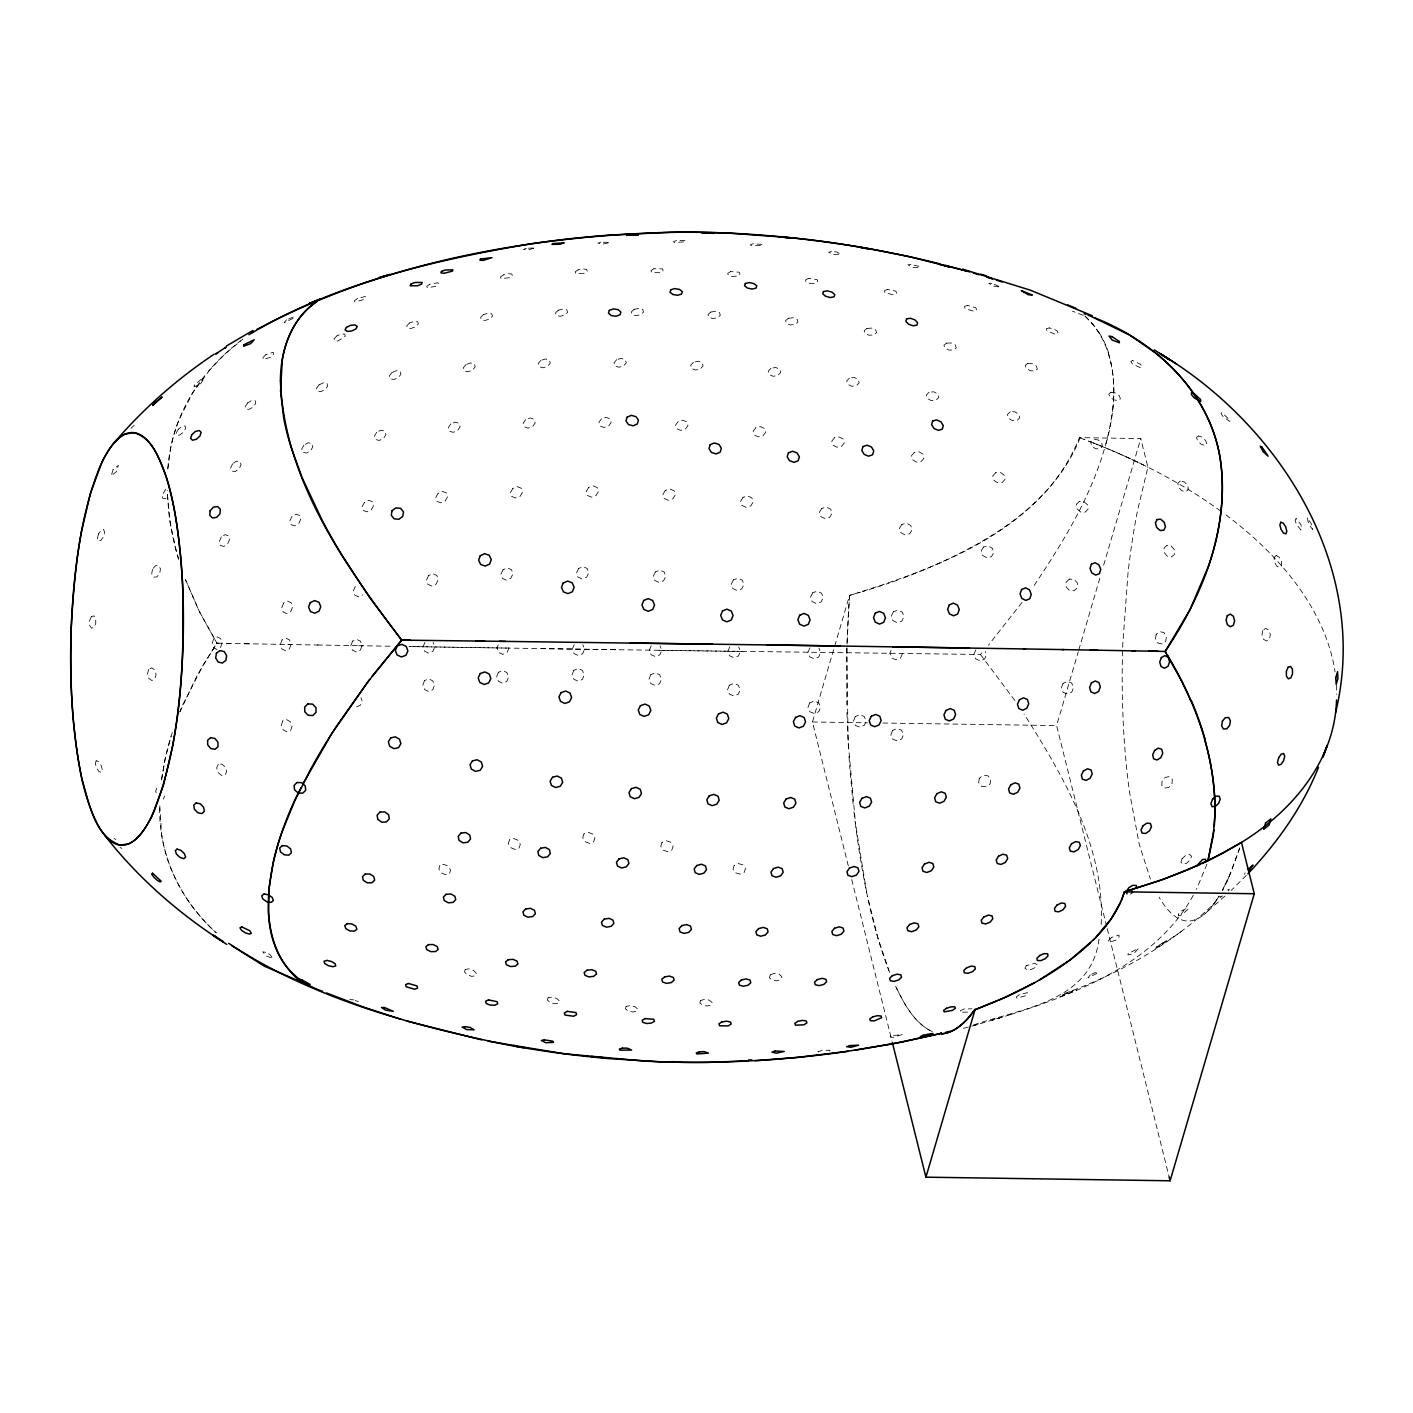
<?xml version="1.0" encoding="UTF-8"?>
<svg xmlns="http://www.w3.org/2000/svg" width="1413" height="1413" viewBox="0 0 1413 1413"><rect width="100%" height="100%" fill="white"/><g stroke="black" fill="none" stroke-linecap="round" stroke-linejoin="round"><path stroke-width="0.75" stroke-dasharray="5 3.75" d="M846.917 648.408L846.758 704.681M847.094 642.456L849.549 595.385C937.243 568.256 1042.706 529.84 1079.426 437.641L1140.768 438.56L1147.904 467.173L1137.341 511.435A289.912 78.598 -89.2 0 0 1128.033 572.795L1122.787 644.204A257.625 69.838 -89.2 0 0 1122.505 702.243L1123.123 720.029A265.202 71.886 -89.2 0 0 1129.517 792.039L1139.196 844.038L1150.359 879.063M1101.169 924.42C1105.284 847.288 1063.795 777.009 1024.089 714.06M167.864 468.251C170.337 433.809 184.202 400.603 206.157 374.021M1113.038 406.52C1105.514 472.596 1070.453 531.482 1033.998 585.636M167.794 469.134L170.549 448.663A299.75 214.917 29.1 0 1 179.08 419.59L192.645 392.885L210.608 368.758A373.173 267.552 29.1 0 1 240.475 340.886M161.594 779.234L165.409 757.651L171.132 736.208M161.541 779.923L164.773 760.6A350.424 255.047 -29.1 0 1 173.128 729.991M1099.031 939.097C1091.189 1001.888 1021.387 1008.493 973.327 1025.026M1117.259 452.849L1104.966 447.638C1117.471 405.301 1120.915 351.378 1086.862 317.854M848.33 865.939L812.44 721.99L849.549 595.385L860.464 592.259M1106.697 926.486L1056.624 725.593L1078.278 651.729M1078.737 650.157L1100.55 575.745M1103.641 565.2L1140.768 438.56M1239.713 847.853L1230.917 872.51L1222.404 890.402A290.46 78.739 -89.2 0 0 1228.674 877.738L1239.466 848.895M1080.08 437.889C1050.565 511.524 972.303 551.829 901.052 578.888M1206.967 864.067L1196.511 889.36M220.516 647.666L222.071 643.18L220.728 638.711L217.284 636.857L213.752 638.711L212.197 643.198L213.54 647.666L216.984 649.521M156.861 788.207L155.642 791.209L157.09 795.625M163.466 799.034L164.667 796.014M179.84 711.975L197.661 674.513L216.931 643.18L230.637 643.445M424.924 642.332L423.123 646.801L424.712 651.305L428.775 653.195L432.926 651.375L434.727 646.924L433.137 642.42M179.875 711.763L181.27 708.355M498.206 644.982L496.97 647.949L498.612 652.453L502.781 654.36L507.055 652.559L508.892 648.108L507.797 645.105M574.243 644.628L572.353 649.079L574.031 653.583L578.306 655.508L582.668 653.707L584.558 649.256L582.863 644.752M651.252 645.723L649.326 650.174L651.057 654.696L655.402 656.621L659.836 654.837L661.761 650.386L660.048 645.882M1244.447 874.364L1245.136 872.81M182.701 704.981L203.242 664.746L216.931 643.18L219.015 643.233M729.815 646.801L727.872 651.252L729.603 655.773L734.001 657.716L738.487 655.95L740.43 651.499L738.699 646.977M355.334 586.36L353.391 590.793L354.734 595.138L358.584 596.834L362.682 594.891M975.853 649.874L973.91 654.307L975.641 658.847L980.057 660.825L984.543 659.076L986.486 654.643L985.32 651.623M809.914 647.861L807.953 652.311L809.702 656.833L814.135 658.776L818.657 657.027L820.617 652.576L818.869 648.055M891.108 650.369L889.801 653.336L891.568 657.857L896.001 659.818L900.523 658.069L902.483 653.636L901.317 650.616M1228.674 877.738L1222.051 890.897M1193.261 895.365C1155.551 963.507 1077.218 993.339 1007.292 1015.629M1221.026 895.966L1219.984 897.679L1225.177 894.076M1228.356 890.879L1229.416 889.183L1227.703 889.978M1064.943 993.357C1119.538 973.645 1172.084 943.725 1213.979 903.755A290.46 78.739 -89.2 0 0 1219.083 896.178C1212.478 906.457 1204.371 917.814 1191.707 920.693A257.625 69.838 -89.2 0 1 1176.04 917.037L1171.306 913.257A265.202 71.886 -89.2 0 1 1159.119 897.22M1213.979 903.755L1219.083 896.178M1022.005 602.433L988.394 645.211M829.484 1051.025L830.067 1050.283L822.295 1050.354L817.897 1051.855L820.882 1052.137M208.329 371.407L224.738 354.186L242.948 339.014M349.788 999.609L353.833 999.892M409.152 646.536L555.927 648.832A1054.575 8.602 0.7 0 0 606.177 649.574L980.445 654.484L981.823 652.912M1246.407 875.371L1231.2 890.402M130.932 428.422L134.2 425.207M1094.545 443.435L1090.748 441.933L1093.344 439.461L1097.866 439.814L1101.628 442.764L1102.44 446.561L1099.809 448.998L1095.269 448.645L1091.507 445.696L1090.712 441.898L1084.036 439.372M165.798 489.128L161.894 495.504L162.99 498.506L166.169 498.418M1224.912 896.072L1203.47 914.953M1181.409 931.52L1155.604 948.671M1130.329 894.129L1134.427 891.727M356.606 706.783L360.527 705.14L362.064 700.76L360.898 697.757M1059.856 996.889L1076.759 989.93M897.326 580.231L886.075 584.152M882.313 585.424L862.283 591.711M973.928 1025.538L977.937 1024.337M971.914 1026.138L1013.563 1013.739M963.419 1028.328L969.795 1026.686M967.569 1012.114L959.939 1012.22L960.522 1010.595L964.284 1008.935L971.914 1008.829M812.44 721.99L867.423 722.802M882.825 723.032L1056.624 725.593M358.725 645.706L392.196 646.253M317.413 644.999L363.053 645.776M287.74 644.487L318.243 645.017M244.608 643.71L291.837 644.558M226.539 643.374L250.702 643.816M1083.223 315.346L1072.414 311.196M1079.426 437.641L1085.926 440.079M1089.953 441.633L1088.646 441.121M1093.238 442.905L1097.813 444.724M355.334 1000.492L358.337 1001.676M1096.506 444.212L1102.37 446.561M1099.773 445.519L1108.34 449.034M932.315 1031.543C913.346 1022.8 903.596 1002.488 894.853 984.702M1109.452 449.511C1149.264 466.29 1187.627 486.814 1222.492 512.389M1118.372 453.343L1119.485 453.82M1120.597 454.315L1125.013 456.293M1126.126 456.788L1130.524 458.819M1131.619 459.313L1135.999 461.38M1137.076 461.892L1138.171 462.404M1139.267 462.934L1147.904 467.173M114.047 838.457L115.901 839.534M119.999 847.376L121.854 848.454M929.489 1030.271C912.939 1020.734 903.755 1002.841 895.595 986.309M1225.954 514.88C1265.836 544.923 1301.921 582.262 1322.321 628.414A285.903 196.743 16.3 0 1 1335.055 671.934M1084.901 316.035L1085.873 316.918M1085.431 316.512L1093.803 325.449A379.002 166.186 -46.5 0 1 1099.137 333.079M980.445 654.484L1015.082 700.795M889.589 972.374L877.738 937.508L867.458 896.266M185.474 579.542L198.933 610.716L216.931 643.18L199.781 612.43L185.598 579.966M178.656 559.301L177.526 555.627A373.173 267.552 29.1 0 1 168.677 511.753L167.193 490.205M177.437 555.327L178.48 558.894M176.431 551.724L170.161 522.633L167.299 493.42M1107.227 928.606L1169.575 1178.654M851.721 879.54L891.974 1041.01M866.681 892.557L855.042 821.006M854.529 816.802L853.558 808.307M853.081 804.015L849.637 765.563M849.319 761.254L848.754 752.599M848.489 748.236L847.252 721.813M847.111 717.539L846.864 708.973M1336.451 685.111L1336.68 694.419M159.704 807.794C158.68 855.342 181.094 901.441 216.277 932.863A350.424 255.047 -29.1 0 1 204.903 921.559C189.289 904.638 176.678 884.838 168.871 863.113A274.316 199.657 -29.1 0 1 161.612 834.041L159.757 805.304M849.566 595.385A326.527 88.507 -89.2 0 0 846.793 652.859L848.171 742.373L855.748 826.499A397.689 107.794 -89.2 0 0 866.028 889.395L868.465 900.982A385.396 104.474 -89.2 0 0 876.555 933.357L879.469 943.319A397.689 107.794 -89.2 0 0 888.865 970.519M742.832 651.499A1167.827 9.52 0.7 0 1 657.045 650.298M506.419 648.072A1165.831 9.502 0.7 0 1 409.876 646.553M1108.463 353.78A366.903 161.312 -46 0 1 1113.091 406.485M1099.314 332.92A392.284 172.351 -46.1 0 1 1108.816 353.48M615.609 649.715A1067.539 8.708 0.7 0 1 541.674 648.62M1307.237 517.97L1308.65 523.834L1312.571 529.451L1311.158 523.587L1307.237 517.97M1162.122 780.93L1161.786 785.381L1164.542 788.083L1168.781 787.43L1172.013 783.809L1172.331 779.358L1169.575 776.655L1165.354 777.309L1162.122 780.93M194.27 385.113L194.111 386.897L200.699 383.7L203.737 378.808L201.07 379.391L194.27 385.113M1178.548 914.034L1178.389 915.818L1181.038 915.235L1187.856 909.513L1188.015 907.729L1181.427 910.926L1178.548 914.034M1156.205 634.243L1155.481 638.976L1157.971 643.039L1162.21 644.028L1165.725 641.396L1166.449 636.645L1163.959 632.6L1159.72 631.593L1156.205 634.243M979.35 778.263L978.644 782.784L981.505 786.299L986.274 786.741L990.124 783.844L990.831 779.305L987.97 775.79L983.201 775.366L979.35 778.263M152.498 569.192L151.721 573.89L153.487 577.122L156.79 576.981L159.669 573.554L160.464 568.856L158.68 565.624L155.395 565.765L152.498 569.192M1262.798 630.445L1261.968 635.002L1263.593 639.383L1266.719 641.007L1269.528 638.941L1270.358 634.384L1268.733 630.004L1265.606 628.379L1262.798 630.445M98.521 533.92L97.426 538.424L98.433 541.108L100.959 540.402L103.52 536.728L104.615 532.224L103.608 529.539L101.082 530.246L98.521 533.92M1128.263 953.422L1127.91 954.888L1130.665 954.446L1134.939 952.38L1138.595 948.423L1128.263 953.422M148.701 669.462L147.482 673.824L148.771 678.399L151.827 680.501L154.847 678.894L156.066 674.531L154.759 669.956L151.721 667.854L148.701 669.462M439.885 865.427L438.807 868.96L441.174 872.828L445.59 874.735L449.458 873.605L450.553 870.072L448.186 866.204L443.77 864.297L439.885 865.427M770.279 974.864L769.414 977.69L772.169 980.18L776.938 980.869L780.93 979.368L781.795 976.56L779.04 974.069L774.271 973.363L770.279 974.864M734.195 865.339L732.994 869.172L735.449 872.81L740.112 874.117L744.262 872.333L745.463 868.518L743.026 864.88L738.345 863.573L734.195 865.339M509.528 839.834L508.327 843.632L510.641 847.606L515.109 849.425L519.119 848.03L520.32 844.232L518.006 840.258L513.537 838.439L509.528 839.834M282.724 720.983L281.381 725.222L283.148 729.744L287.016 731.899L290.707 730.433L292.067 726.211L290.301 721.69L286.433 719.535L282.724 720.983M583.975 833.829L582.721 837.732L585.035 841.689L589.574 843.384L593.672 841.83L594.926 837.927L592.612 833.97L588.073 832.275L583.975 833.829M662.008 842.378L660.754 846.299L663.121 850.149L667.713 851.686L671.864 849.99L673.118 846.069L670.751 842.219L666.159 840.7L662.008 842.378M465.248 969.424L464.471 971.861L467.138 974.74L471.712 976.365L475.51 975.782L476.287 973.345L473.62 970.484L469.045 968.841L465.248 969.424M1182.133 858.645L1180.968 862.283L1182.875 864.155L1186.761 863.166L1190.329 859.899L1191.512 856.26L1189.605 854.388L1185.719 855.377L1182.133 858.645M700.601 1000.528L699.806 1002.965L702.614 1005.244L707.383 1006.038L711.304 1004.873L712.117 1002.435L709.308 1000.157L704.539 999.362L700.601 1000.528M96.19 760.777L95.307 763.409L96.455 767.895L98.963 771.586L101.365 772.346L102.248 769.714L101.1 765.228L98.592 761.519L96.19 760.777M548.085 997.772L547.326 999.998L550.081 1002.488L554.761 1003.778L558.612 1003.106L559.371 1000.881L556.598 998.39L551.935 997.101L548.085 997.772M626.118 1006.462L625.358 1008.723L628.149 1011.019L632.9 1012.026L636.786 1011.143L637.563 1008.9L634.755 1006.586L630.021 1005.579L626.118 1006.462M892.486 730.609L890.844 735.078L892.892 739.352L897.467 740.924L901.865 738.893L903.508 734.424L901.441 730.15L896.866 728.56L892.486 730.609M282.035 639.948L280.357 644.416L281.823 648.92L285.55 650.792L289.382 648.938L291.043 644.469L289.577 639.983L285.85 638.111L282.035 639.948M424.518 680.589L422.858 685.005L424.589 689.526L428.722 691.487L432.802 689.756L434.462 685.323L432.731 680.819L428.598 678.841L424.518 680.589M855.183 716.674L853.47 721.142L855.483 725.505L860.04 727.183L864.456 725.222L866.151 720.754L864.138 716.391L859.599 714.713L855.183 716.674M1063.088 683.415L1061.34 687.937L1063.177 692.352L1067.504 694.048L1071.796 692.052L1073.544 687.53L1071.708 683.115L1067.38 681.419L1063.088 683.415M352.596 641.149L350.848 645.617L352.385 650.121L356.306 652.011L360.315 650.174L362.046 645.706L360.509 641.219L356.588 639.33L352.596 641.149M498.4 672.323L496.652 676.756L498.4 681.278L502.622 683.221L506.843 681.437L508.592 676.986L506.825 672.482L502.604 670.539L498.4 672.323M809.72 702.897L807.971 707.365L809.932 711.781L814.436 713.565L818.869 711.657L820.617 707.189L818.675 702.773L814.153 700.989L809.72 702.897M573.819 670.31L572.035 674.76L573.819 679.264L578.129 681.172L582.439 679.388L584.24 674.937L582.456 670.433L578.147 668.508L573.819 670.31M283.624 603.086L281.805 607.572L283.13 611.953L286.821 613.648L290.707 611.67L292.526 607.184L291.202 602.803L287.51 601.108L283.624 603.086M729.408 685.199L727.607 689.668L729.479 694.136L733.948 696.008L738.363 694.154L740.165 689.703L738.293 685.217L733.824 683.362L729.408 685.199M650.828 674.619L649.026 679.07L650.845 683.574L655.243 685.464L659.624 683.662L661.443 679.211L659.624 674.707L655.226 672.8L650.828 674.619M91.315 616.722L89.602 620.713L89.69 625.464L91.527 628.184L94.053 627.284L95.784 623.292L95.678 618.541L93.841 615.821L91.315 616.722M221.346 536.922L219.386 541.338L220.375 545.312L223.731 546.495L227.511 544.199L229.471 539.784L228.482 535.827L225.126 534.644L221.346 536.922M428.581 575.586L426.532 579.984L427.892 584.311L431.866 586.042L436.122 584.152L438.171 579.754L436.811 575.427L432.837 573.696L428.581 575.586M232.597 463.817L230.637 467.95L231.732 471.13L235.247 471.483L239.133 468.816L241.093 464.683L239.998 461.503L236.466 461.15L232.597 463.817M218.291 764.398L216.648 767.842L217.955 772.416L221.435 775.419L225.073 775.101L226.698 771.657L225.391 767.1L221.912 764.097L218.291 764.398M503.063 569.722L500.944 574.067L502.339 578.394L506.402 580.178L510.782 578.359L512.901 574.014L511.524 569.686L507.444 567.902L503.063 569.722M893.387 611.723L891.285 616.05L892.892 620.59L897.255 622.674L901.847 621.102L903.949 616.774L902.342 612.235L897.962 610.151L893.387 611.723M292.032 516.363L289.912 520.655L290.954 524.576L294.575 525.848L298.638 523.711L300.757 519.401L299.715 515.48L296.094 514.208L292.032 516.363M578.694 568.432L576.539 572.724L577.952 577.087L582.121 578.941L586.589 577.211L588.744 572.919L587.331 568.556L583.18 566.701L578.694 568.432M812.687 592.754L810.532 597.045L812.069 601.532L816.414 603.598L821.006 602.044L823.161 597.752L821.624 593.248L817.279 591.182L812.687 592.754M113.075 469.558L111.256 475.792L116.555 471.553L118.392 465.319L113.075 469.558M655.508 571.823L653.336 576.098L654.784 580.496L659.023 582.439L663.562 580.778L665.735 576.504L664.287 572.106L660.048 570.163L655.508 571.823M733.488 579.825L731.298 584.099L732.799 588.55L737.091 590.546L741.666 588.956L743.856 584.682L742.355 580.231L738.063 578.217L733.488 579.825M890.72 1035.87L890.137 1036.965L893.104 1037.354L902.236 1034.51L890.72 1035.87M364.448 502.357L362.205 506.543L363.3 510.464L367.08 511.842L371.319 509.828L373.562 505.642L372.467 501.721L368.687 500.343L364.448 502.357M1026.244 965.697L1024.884 968.223L1027.074 969.724L1031.561 969.318L1035.694 967.251L1037.071 964.743L1034.864 963.242L1026.244 965.697M303.919 445.095L301.746 449.087L302.824 452.372L306.533 453.061L310.683 450.712L312.856 446.738L311.761 443.452L308.069 442.764L303.919 445.095M438.118 493.278L435.805 497.394L436.935 501.332L440.838 502.798L445.219 500.944L447.532 496.846L446.402 492.89L442.499 491.424L438.118 493.278M512.866 488.421L510.517 492.448L511.665 496.422L515.657 498.012L520.143 496.281L522.492 492.254L521.344 488.28L517.352 486.69L512.866 488.421M983.572 547.008L981.24 550.911L982.583 555.38L986.786 557.782L991.414 556.722L993.728 552.801L992.403 548.332L988.182 545.93L983.572 547.008M376.723 432.254L374.41 436.105L375.487 439.496L379.302 440.432L383.63 438.366L385.943 434.515L384.884 431.124L381.068 430.188L376.723 432.254M588.62 487.467L586.218 491.424L587.402 495.451L591.464 497.164L596.021 495.574L598.423 491.618L597.24 487.591L593.177 485.878L588.62 487.467M178.462 429.093L176.166 432.855L176.625 435.345L179.61 435.098L183.337 432.254L185.633 428.492L185.174 426.019L182.189 426.267L178.462 429.093M901.865 524.4L899.48 528.268L900.788 532.613L905.009 534.891L909.689 533.743L912.074 529.857L910.767 525.512L906.545 523.252L901.865 524.4M665.346 490.417L662.927 494.338L664.128 498.418L668.261 500.273L672.888 498.807L675.308 494.886L674.089 490.806L669.974 488.951L665.346 490.417M743.061 497.288L740.642 501.173L741.878 505.324L746.046 507.32L750.709 505.978L753.147 502.074L751.91 497.924L747.724 495.945L743.061 497.288M821.854 508.362L819.434 512.248L820.706 516.487L824.909 518.606L829.59 517.37L832.01 513.502L830.738 509.245L826.534 507.126L821.854 508.362M1296.11 518.553L1295.173 520.037L1296.198 524.011L1300.949 530.016L1301.885 528.533L1300.861 524.559L1296.11 518.553M450.8 423.9L448.292 427.609L449.246 431.106L453.096 432.343L457.582 430.576L460.09 426.867L459.137 423.37L455.286 422.134L450.8 423.9M247.681 402.899L245.226 406.485L245.862 409.152L249.2 409.328L253.316 406.926L255.771 403.341L255.135 400.674L251.797 400.497L247.681 402.899M525.707 419.555L523.163 423.194L524.135 426.726L528.073 428.121L532.648 426.532L535.191 422.911L534.202 419.361L530.264 417.965L525.707 419.555M601.514 418.778L598.935 422.328L599.942 425.949L603.934 427.485L608.579 426.072L611.14 422.522L610.133 418.902L606.142 417.365L601.514 418.778M319.073 384.884L316.53 388.345L317.254 391.136L320.822 391.631L325.149 389.546L327.692 386.085L326.968 383.294L323.4 382.799L319.073 384.884M678.205 421.48L675.608 424.977L676.633 428.669L680.677 430.382L685.376 429.128L687.954 425.631L686.93 421.939L682.885 420.226L678.205 421.48M755.796 427.75L753.2 431.195L754.242 434.974L758.322 436.847L763.038 435.752L765.634 432.307L764.592 428.545L760.512 426.655L755.796 427.75M391.949 372.52L389.334 375.858L390.112 378.755L393.821 379.514L398.289 377.677L400.903 374.321L400.126 371.425L396.417 370.683L391.949 372.52M465.937 364.554L463.287 367.822L464.1 370.807L467.915 371.778L472.49 370.153L475.139 366.903L474.309 363.918L470.511 362.947L465.937 364.554M834.535 437.783L831.815 441.103L832.716 445.007L836.726 447.197L841.494 446.384L844.232 443.064L843.314 439.16L839.304 436.97L834.535 437.783M540.896 360.368L538.212 363.547L539.059 366.621L542.945 367.786L547.59 366.373L550.275 363.194L549.41 360.121L545.542 358.955L540.896 360.368M914.352 452.354L911.562 455.604L912.392 459.631L916.366 462.086L921.135 461.521L923.925 458.289L923.095 454.262L919.121 451.807L914.352 452.354M616.722 359.644L614.019 362.735L614.902 365.879L618.841 367.239L623.522 366.002L626.224 362.911L625.358 359.767L621.42 358.407L616.722 359.644M1062.364 995.052L1073.174 990.743L1062.364 995.052M693.412 362.258L690.692 365.278L691.575 368.493L695.549 370.047L700.3 369.005L703.02 365.985L702.12 362.752L698.146 361.216L693.412 362.258M995.688 472.701L992.844 475.81L993.551 479.978L997.401 482.769L1002.153 482.522L1005.014 479.413L1004.29 475.245L1000.439 472.454L995.688 472.701M1156.929 946.569L1156.046 947.522L1166.537 940.581L1156.929 946.569M770.968 368.298L768.23 371.23L769.131 374.551L773.141 376.3L777.892 375.452L780.63 372.52L779.729 369.199L775.737 367.451L770.968 368.298M849.478 378.083L846.74 380.927L847.641 384.318L851.65 386.297L856.419 385.661L859.157 382.817L858.256 379.426L854.247 377.448L849.478 378.083M265.891 354.61L263.012 357.542L263.171 359.538L270.554 357.242L273.451 354.292L273.292 352.296L265.891 354.61M1111.554 937.402L1108.657 940.351L1108.834 942.33L1116.217 940.034L1119.114 937.084L1118.955 935.088L1111.554 937.402M929.1 392.213L926.38 394.951L927.264 398.448L931.273 400.656L936.024 400.285L938.744 397.548L937.843 394.05L933.852 391.825L929.1 392.213M1079.338 501.456L1076.406 504.388L1076.883 508.733L1080.503 511.948L1085.113 512.142L1088.045 509.21L1087.568 504.865L1083.948 501.65L1079.338 501.456M337.001 335.835L334.104 338.678L334.475 340.833L337.884 341.045L345.214 336.329L344.843 334.175L341.451 333.963L337.001 335.835M483.387 314.675L480.614 317.395L481.321 319.78L485.101 320.451L489.728 319.002L492.501 316.282L491.795 313.88L488.015 313.227L483.387 314.675M1069.341 579.1L1066.091 582.262L1066.161 586.978L1069.5 590.493L1074.18 590.74L1077.43 587.596L1077.36 582.88L1074.004 579.365L1069.341 579.1M1010.154 411.854L1007.469 414.468L1008.334 418.089L1012.256 420.615L1016.954 420.562L1019.656 417.948L1018.791 414.309L1014.852 411.784L1010.154 411.854M409.646 322.941L406.785 325.714L407.297 328.01L410.883 328.487L415.44 326.88L418.319 324.107L417.806 321.811L414.221 321.316L409.646 322.941M1276.151 555.539L1274.137 557.464L1274.314 561.791L1276.575 565.977L1279.613 567.602L1281.609 565.677L1281.432 561.35L1279.171 557.146L1276.151 555.539M558.294 310.224L555.503 312.874L556.245 315.382L560.078 316.282L564.776 315.064L567.584 312.414L566.843 309.906L562.992 309.005L558.294 310.224M634.119 309.376L631.311 311.937L632.07 314.551L635.956 315.682L640.69 314.675L643.516 312.114L642.756 309.5L638.87 308.37L634.119 309.376M1180.279 481.021L1177.824 483.228L1178.46 487.273L1181.798 490.788L1185.913 491.706L1188.386 489.499L1187.75 485.454L1184.394 481.957L1180.279 481.021M1221.839 412.649L1220.956 413.444L1222.846 416.323L1229.557 421.374L1230.458 420.579L1221.839 412.649M1167.103 545.277L1164.118 547.908L1164.171 552.43L1167.226 556.192L1171.501 556.987L1174.486 554.373L1174.433 549.851L1171.377 546.089L1167.103 545.277M710.827 312.043L708.001 314.498L708.778 317.201L712.7 318.543L717.468 317.766L720.294 315.311L719.535 312.609L715.614 311.249L710.827 312.043M1198.33 435.963L1196.493 437.5L1197.694 440.944L1201.227 444.265L1205.024 445.519L1206.843 443.965L1205.642 440.52L1202.11 437.2L1198.33 435.963M866.893 328.452L864.173 330.713L865.109 333.539L869.119 335.27L873.888 334.916L876.59 332.656L875.671 329.83L871.644 328.099L866.893 328.452M788.454 318.278L785.61 320.61L786.387 323.383L790.326 324.972L795.113 324.425L797.956 322.093L797.179 319.32L793.241 317.748L788.454 318.278M946.569 343.076L943.937 345.196L944.926 348.11L948.953 350.088L953.651 350L956.301 347.881L955.312 344.984L951.285 342.988L946.569 343.076M1027.71 363.459L1025.202 365.419L1026.262 368.422L1030.271 370.718L1034.864 370.965L1037.372 369.005L1036.312 366.002L1032.32 363.706L1027.71 363.459M1111.042 392.231L1108.763 393.997L1109.911 397.159L1113.797 399.879L1118.142 400.568L1120.421 398.819L1119.273 395.658L1115.387 392.92L1111.042 392.231M286.468 319.85L284.137 322.8L294.628 317.572L294.187 316.742L286.468 319.85M1090.271 974.952L1087.922 977.884L1098.413 972.656L1094.616 972.78L1090.271 974.952M357.189 298.673L354.363 300.792L354.893 301.993L362.947 299.786L365.773 297.666L365.261 296.465L357.189 298.673M1019.162 994.84L1016.353 996.96L1016.865 998.161L1024.937 995.953L1027.746 993.834L1027.233 992.633L1019.162 994.84M429.605 284.278L426.761 286.362L427.327 287.828L435.628 286.309L438.472 284.207L437.906 282.759L429.605 284.278M503.311 274.917L500.432 276.966L501.05 278.626L509.492 277.707L512.371 275.641L511.753 273.981L508.009 273.68L503.311 274.917M578.094 269.848L575.197 271.826L575.833 273.645L584.399 273.257L587.296 271.261L586.642 269.441L582.827 268.859L578.094 269.848M653.866 268.735L650.951 270.625L651.623 272.585L660.242 272.709L663.156 270.801L662.503 268.859L653.866 268.735M730.645 271.579L727.713 273.345L728.384 275.394L732.252 276.506L737.056 276.047L739.988 274.263L739.317 272.232L730.645 271.579M808.413 278.379L805.498 279.986L806.152 282.088L810.02 283.448L814.824 283.271L817.756 281.664L817.103 279.562L808.413 278.379M1132.555 360.527L1130.824 361.463L1132.414 363.953L1140.432 367.733L1142.163 366.797L1140.574 364.289L1132.555 360.527M887.276 289.4L884.344 290.813L884.997 292.968L893.634 294.734L896.549 293.321L895.913 291.166L887.276 289.4M967.41 305.367L964.496 306.533L965.114 308.705L973.61 311.16L976.524 310.012L975.924 307.84L967.41 305.367M526.413 248.299L523.446 249.43L527.756 249.96L535.474 247.911L526.413 248.299M600.931 242.082L597.964 243.177L602.327 244.237L610.098 242.488L600.931 242.082M994.964 1019.126L992.05 1020.186L1003.654 1016.724L994.964 1019.126M676.633 240.528L673.648 241.535L674.231 242.577L685.853 241.711L685.27 240.652L676.633 240.528M753.518 243.725L750.533 244.573L751.115 245.721L762.755 245.615L762.155 244.467L753.518 243.725M1049.276 327.922L1046.397 328.681L1046.927 330.854L1055.175 334.21L1058.054 333.433L1057.507 331.26L1053.868 328.982L1049.276 327.922M831.586 251.602L828.601 252.238L832.981 254.481L840.77 254.128L836.39 251.903L831.586 251.602M910.908 264.443L907.941 264.796L912.233 267.287L919.969 267.587L919.404 266.403L910.908 264.443M991.767 283.307L988.835 283.307L993.003 285.991L1000.598 287.122L991.767 283.307M265.556 952.327L262.694 951.814L266.033 955.859L273.133 958.562L269.795 954.517L265.556 952.327"/><path stroke-width="1.5" d="M1336.539 699.965C1334.896 762.013 1290.051 813.429 1238.989 843.879M1214.262 826.375C1218.942 765.864 1198.1 706.111 1167.262 654.802M1213.926 829.908L1207.974 860.764L1201.968 863.608M1335.568 712.806C1370.257 569.722 1281.856 427.168 1161.698 354.575M1224.7 852.18L1241.444 842.36L1254.267 893.74L1170.105 1180.791L925.921 1177.17L975.023 1009.73L1005.667 997.136L1034.846 982.547M1185.542 870.779L1158.006 881.217L1124.448 891.815L1121.392 900.417M1199.937 864.544L1164.312 878.974L1124.448 891.815C1118.849 910.52 1106.803 926.557 1093.15 940.193M1318.506 767.347C1302.609 807.176 1277.299 842.802 1247.873 873.799M152.251 815.23L163.502 785.116L172.563 746.347A218.414 59.381 -89.1 0 0 182.878 648.761A211.402 57.474 -89.1 0 0 183.372 627.354A207.128 56.308 -89.1 0 0 180.634 556.227C176.837 520.938 172.545 484.429 156.031 452.478A206.634 56.184 -89.1 0 0 134.747 432.802A211.455 57.491 -89.1 0 0 128.813 432.873A218.432 59.399 -89.1 0 0 101.718 462.846L90.485 492.96L81.424 531.8A218.414 59.381 -89.1 0 0 71.198 628.661A211.455 57.491 -89.1 0 0 70.668 651.11A207.128 56.308 -89.1 0 0 73.405 721.372C77.185 756.697 81.477 793.241 97.974 825.245A206.598 56.167 -89.1 0 0 119.151 844.974A211.402 57.474 -89.1 0 0 125.156 844.956A218.397 59.381 -89.1 0 0 152.251 815.16M1120.456 902.536L1110.883 919.28L1095.464 937.861M301.04 787.695C269.918 846.069 237.861 961.652 322.57 991.325M302.859 784.091L331.772 733.559L369.694 679.388M1196.475 866.134L1202.516 859.528L1205.483 859.298L1205.96 861.771M1148.734 651.128L1165.177 651.446L1190.099 609.48L1208.38 566.454A350.424 255.029 -29.1 0 0 1217.335 534.026C1222.351 509.934 1224.047 484.995 1220.514 460.585A274.316 199.657 -29.1 0 0 1213.255 431.513C1205.448 409.805 1192.837 389.988 1177.206 373.067A350.424 255.047 -29.1 0 0 1155.057 352.561L1129.535 335.005L1091.048 316.353M1183.193 683.927L1165.177 651.446C1203.523 594.714 1231.059 525.141 1219.719 455.763C1208.203 390.518 1154.174 341.01 1094.474 317.731M372.078 676.297L401.681 640.142L410.406 640.248M1249.534 869.984L1253.013 865.039L1247.926 869.419M113.958 443.011C143.031 408.905 176.943 379.073 214.193 354.168M225.197 348.057L226.062 347.103L215.571 354.045L217.779 352.967M1094.28 939.08L1070.33 959.78L1039.526 979.915M1090.624 942.665C1064.201 967.64 1032.038 985.656 998.903 1000.139M251.178 333.185L253.951 331.331M248.918 334.722C334.122 283.713 433.491 260.098 530.67 243.848A1168.339 1124.059 -82.7 0 1 610.487 235.035L670.592 232.333A1057.348 1017.272 -82.7 0 1 730.715 233.233L790.662 237.702A1168.339 1124.059 -82.7 0 1 870.002 248.865L909.318 256.671L965.697 270.819M256.742 329.512C380.962 263.26 523.94 237.137 663.686 232.474A1067.539 1027.092 -82.7 0 1 737.604 233.551C805.569 237.207 873.234 247.169 939.256 263.719M1238.177 844.391L1209.775 859.899M226.522 345.955L252.856 330.483M1223.835 852.64L1220.373 854.512M1219.507 854.971L1187.627 869.913M1208.874 860.34L1207.974 860.764L1213.237 835.825L1214.897 815.018A366.903 263.065 29.1 0 0 1204.512 739.017M996.942 1000.987L975.023 1009.73M603.492 1057.648L591.341 1056.553L600.507 1057.101M945.739 1032.285L949.801 1031.278M940.475 1033.274L941.659 1033.292L902.042 1042.035L855.059 1050.248M941.659 1033.292L892.38 1043.907L842.696 1052.049A1167.827 1123.582 -82.7 0 1 759.311 1060.439L709.096 1062.329A1054.575 1014.605 -82.7 0 1 658.882 1061.711L608.773 1058.584A1165.831 1121.639 -82.7 0 1 509.281 1045.249C411.995 1025.414 312.167 998.62 228.694 943.301M848.153 1051.272L798.734 1057.277L755.213 1060.686M747.883 1061.075L718.44 1062.152A1067.539 1027.092 -82.7 0 1 644.505 1061.075L564.494 1053.815L488.262 1041.222M748.519 1059.962L751.734 1059.891M680.042 1061.799L671.405 1061.658M484.73 641.131L401.681 640.142L367.168 682.726L336.541 726.158A373.173 164.067 -46 0 0 310.507 769.52L294.505 801.401L281.946 832.204A299.75 131.798 -46 0 0 273.433 861.276L269.088 888.106L268.594 912.498A373.173 164.067 -46 0 0 273.592 940.899C278.555 956.954 287.987 971.808 301.428 982.07L264.249 966.139L231.591 945.562M475.757 641.025L505.554 641.396M499.248 641.308L773.476 645.017A1057.348 8.619 0.7 0 1 833.599 645.918L1025.538 648.956M1124.448 891.815L1254.267 893.74M1023.401 648.92L1063.883 649.609M1131.937 650.828L1158.289 651.305M1090.288 650.068L1135.363 650.881M1061.94 649.574L1097.459 650.21M517.07 1045.832C503.452 1044.154 531.906 1049.753 521.803 1046.733M481.603 1039.844L406.538 1020.981M945.491 265.308L949.607 266.403M951.655 266.933L969.724 271.932M962.606 269.106L1030.307 290.16L1092.355 315.788M980.622 274.175L986.539 275.853M973.398 273.062L979.174 274.776M400.762 1019.25L362.858 1006.851L326.421 992.915M987.051 277.107L992.668 278.873L986.857 277.054M996.412 280.127L1002.135 281.964M1084.036 313.721L1085.908 314.41M1087.886 315.152L1089.988 315.947M1067.574 304.837L1075.788 308.246M1154.315 349.894L1175.987 363.689M226.804 944.414C180.617 914.988 138.527 878.78 104.845 835.436M1165.177 651.446L1166.184 653.053M1131.619 889.713L1132.166 891.939M1169.134 1176.888L1170.105 1180.791M892.362 1042.529L925.921 1177.17M1136.9 888.141L1136.264 885.492L1132.908 885.297L1128.81 887.717L1126.355 891.303L1126.973 893.952M941.659 1033.786A350 94.883 -89.2 0 0 974.988 1009.341A352.72 95.607 -89.2 0 1 941.659 1033.839M1191.23 700.353A392.284 281.01 29.2 0 1 1205.024 739.017M1183.034 683.945A379.002 270.378 29.6 0 1 1190.611 700.389M630.198 643.021A1168.339 9.538 0.7 0 1 712.488 644.151M892.663 646.818A1168.339 9.538 0.7 0 1 969.53 648.037M766.517 644.911A1067.539 8.708 0.7 0 1 840.452 646.006M280.41 380.786C284.119 479.148 344.171 564.388 401.681 640.142L369.482 597.346L340.957 553.613A350.424 155.041 49.3 0 1 322.394 520.779L302.17 477.788L290.919 446.826A274.316 121.377 49.3 0 1 283.66 417.753L280.551 391.136L282.282 359.838A350.424 155.041 49.3 0 1 287.634 339.738C293.374 324.354 303.512 310.489 317.183 301.269C291.272 318.437 280.428 350.866 280.41 380.786M71.198 628.661C69.679 679.123 71.71 730.009 82.06 779.552C89.302 802.867 94.035 835.86 120.246 845.186L129.095 843.649A219.474 59.664 -89.1 0 0 154.3 810.779C181.676 739.034 184.555 660.489 182.577 584.54C180.44 547.908 176.713 511.064 165.904 475.863C159.351 459.508 152.851 437.889 133.793 432.625L124.962 434.162A219.492 59.682 -89.1 0 0 99.758 467.032C79.252 518.253 74.165 574.031 71.198 628.661M1335.762 677.622L1336.168 684.316L1337.952 678.399L1337.546 671.705L1335.762 677.622M210.113 510.817L209.778 515.268L212.533 517.97L216.772 517.317L220.004 513.696L220.34 509.245L217.567 506.543L213.345 507.196L210.113 510.817M216.401 653.248L215.677 657.981L218.15 662.043L222.389 663.033L225.903 660.383L226.628 655.65L224.155 651.587L219.916 650.598L216.401 653.248M391.984 510.8L391.295 515.321L394.156 518.836L398.908 519.278L402.776 516.381L403.482 511.842L400.603 508.327L395.852 507.903L391.984 510.8M1222.439 721.072L1221.662 725.77L1223.428 729.002L1226.731 728.861L1229.628 725.434L1230.405 720.736L1228.639 717.504L1225.336 717.645L1222.439 721.072M1323.433 755.16L1323.01 757.103L1327.266 745.163L1323.433 755.16M1278.588 757.898L1277.493 762.402L1278.518 765.087L1281.043 764.38L1283.605 760.706L1284.7 756.202L1283.693 753.518L1281.167 754.224L1278.588 757.898M243.901 344.754L243.531 346.22L250.578 343.695L254.216 339.738L243.901 344.754M1227.279 615.732L1226.06 620.095L1227.349 624.67L1230.405 626.771L1233.425 625.164L1234.644 620.802L1233.337 616.227L1230.299 614.125L1227.279 615.732M932.651 421.039L931.573 424.571L933.94 428.422L938.338 430.329L942.224 429.199L943.301 425.666L940.952 421.816L936.536 419.891L932.651 421.039M609.339 310.383L608.473 313.138L611.246 315.576L616.015 316.265L620.007 314.816L620.855 312.061L618.082 309.624L613.313 308.917L609.339 310.383M627.16 417.171L625.977 420.968L628.449 424.554L633.13 425.825L637.263 424.024L638.464 420.226L635.991 416.641L631.311 415.369L627.16 417.171M863.007 446.596L861.806 450.411L864.12 454.368L868.571 456.187L872.58 454.792L873.782 450.994L871.485 447.02L867.017 445.201L863.007 446.596M710.244 444.636L708.99 448.557L711.357 452.407L715.967 453.926L720.118 452.248L721.372 448.327L719.005 444.477L714.395 442.94L710.244 444.636M788.454 452.814L787.182 456.717L789.514 460.673L794.053 462.351L798.133 460.797L799.405 456.894L797.073 452.937L792.534 451.242L788.454 452.814M1091.401 564.193L1090.041 568.415L1091.825 572.936L1095.693 575.109L1099.385 573.643L1100.745 569.404L1098.961 564.9L1095.11 562.727L1091.401 564.193M191.779 434.727L190.614 438.383L192.521 440.255L196.407 439.249L199.975 435.981L201.158 432.343L199.251 430.47L195.365 431.46L191.779 434.727M906.616 318.843L905.821 321.281L908.506 324.16L913.081 325.785L916.86 325.202L917.655 322.765L914.97 319.903L910.414 318.278L906.616 318.843M670.804 289.753L670.009 292.191L672.818 294.469L677.586 295.264L681.508 294.098L682.32 291.679L679.512 289.4L674.743 288.605L670.804 289.753M1280.761 522.28L1279.878 524.929L1281.026 529.398L1283.516 533.107L1285.918 533.849L1286.801 531.217L1285.653 526.731L1283.145 523.04L1280.761 522.28M745.34 283.483L744.563 285.726L747.371 288.04L752.105 289.047L755.99 288.164L756.767 285.921L753.959 283.607L749.226 282.6L745.34 283.483M823.514 291.52L822.737 293.745L825.51 296.235L830.19 297.525L834.041 296.854L834.8 294.628L832.027 292.138L827.364 290.848L823.514 291.52M1021.599 589.504L1020.062 593.866L1021.793 598.388L1025.803 600.419L1029.724 598.759L1031.26 594.396L1029.512 589.875L1025.52 587.843L1021.599 589.504M1161.327 657.557L1159.72 662.061L1161.009 666.494L1164.436 668.261L1168.003 666.318L1169.611 661.814L1168.321 657.381L1164.877 655.614L1161.327 657.557M410.794 284.19L410.194 285.815L417.842 285.709L421.586 284.031L422.187 282.406L414.557 282.512L410.794 284.19M480.261 555.733L478.618 560.202L480.685 564.476L485.242 566.065L489.64 564.034L491.282 559.566L489.216 555.274L484.659 553.702L480.261 555.733M949.306 604.888L947.646 609.303L949.395 613.825L953.51 615.785L957.608 614.054L959.268 609.621L957.519 605.117L953.404 603.139L949.306 604.888M1212.531 799.316L1210.906 803.644L1212.001 806.629L1215.18 806.54L1218.589 803.432L1220.214 799.122L1219.119 796.137L1215.939 796.208L1212.531 799.316M310.33 602.574L308.582 607.095L310.401 611.511L314.728 613.224L319.02 611.228L320.769 606.689L318.949 602.291L314.622 600.578L310.33 602.574M563.239 582.986L561.491 587.455L563.451 591.87L567.973 593.637L572.406 591.729L574.155 587.26L572.194 582.845L567.673 581.079L563.239 582.986M875.283 613.189L873.534 617.64L875.283 622.144L879.504 624.087L883.726 622.303L885.456 617.87L883.708 613.348L879.487 611.423L875.283 613.189M799.67 615.238L797.886 619.689L799.652 624.193L803.979 626.118L808.289 624.334L810.091 619.883L808.307 615.361L803.997 613.454L799.67 615.238M643.745 600.472L641.944 604.941L643.833 609.409L648.284 611.264L652.718 609.427L654.519 604.958L652.647 600.49L648.178 598.635L643.745 600.472M1091.419 682.956L1089.6 687.442L1090.924 691.822L1094.598 693.518L1098.502 691.54L1100.303 687.054L1098.996 682.673L1095.305 680.978L1091.419 682.956M722.485 610.964L720.683 615.432L722.502 619.918L726.9 621.826L731.28 620.007L733.1 615.556L731.28 611.052L726.883 609.162L722.485 610.964M441.492 271.437L440.891 272.797L443.841 273.292L452.354 271.19L452.937 269.83L445.254 270.007L441.492 271.437M1288.055 667.342L1286.342 671.334L1286.431 676.085L1288.285 678.805L1290.811 677.904L1292.524 673.913L1292.436 669.161L1290.581 666.441L1288.055 667.342M1019.444 699.753L1017.484 704.186L1018.826 708.531L1022.676 710.227L1026.774 708.284L1028.735 703.833L1027.392 699.488L1023.542 697.81L1019.444 699.753M1154.615 750.427L1152.655 754.842L1153.626 758.799L1157 759.982L1160.762 757.704L1162.74 753.288L1161.751 749.314L1158.377 748.131L1154.615 750.427M397.336 645.971L395.34 650.369L397.018 654.908L401.398 656.974L405.902 655.314L407.898 650.934L406.22 646.377L401.84 644.328L397.336 645.971M945.986 710.474L943.937 714.872L945.297 719.199L949.271 720.93L953.545 719.04L955.594 714.642L954.217 710.315L950.243 708.584L945.986 710.474M1157.053 519.525L1155.41 522.969L1156.717 527.526L1160.197 530.529L1163.835 530.228L1165.46 526.784L1164.153 522.227L1160.674 519.207L1157.053 519.525M1142.993 825.81L1141.033 829.943L1142.128 833.122L1145.643 833.476L1149.528 830.809L1151.489 826.676L1150.376 823.496L1146.861 823.143L1142.993 825.81M480.279 673.524L478.177 677.851L479.784 682.391L484.164 684.475L488.739 682.903L490.841 678.576L489.234 674.036L484.853 671.952L480.279 673.524M871.326 716.267L869.225 720.612L870.602 724.94L874.682 726.724L879.063 724.922L881.164 720.577L879.787 716.232L875.707 714.448L871.326 716.267M1083.488 770.933L1081.351 775.225L1082.411 779.146L1086.014 780.418L1090.077 778.263L1092.214 773.971L1091.172 770.05L1087.551 768.778L1083.488 770.933M561.12 692.6L558.947 696.874L560.502 701.378L564.847 703.444L569.439 701.872L571.594 697.598L570.04 693.094L565.712 691.028L561.12 692.6M795.537 717.415L793.364 721.725L794.777 726.07L798.946 727.942L803.414 726.211L805.569 721.902L804.156 717.539L800.005 715.685L795.537 717.415M1265.571 823.072L1263.734 829.325L1269.033 825.086L1270.87 818.834L1265.571 823.072M718.563 713.848L716.373 718.122L717.822 722.538L722.061 724.463L726.6 722.82L728.79 718.528L727.342 714.13L723.103 712.187L718.563 713.848M640.442 705.67L638.27 709.944L639.753 714.395L644.063 716.409L648.638 714.801L650.81 710.527L649.326 706.094L645.034 704.08L640.442 705.67M480.473 259.021L479.89 260.116L482.84 260.504L491.971 257.661L480.473 259.021M1010.79 784.798L1008.564 788.984L1009.659 792.923L1013.421 794.283L1017.678 792.287L1019.921 788.083L1018.826 784.162L1015.046 782.802L1010.79 784.798M346.415 327.374L345.055 329.883L347.262 331.384L351.749 330.995L355.882 328.929L357.242 326.403L355.034 324.919L350.565 325.308L346.415 327.374M1071.443 843.914L1069.27 847.888L1070.348 851.191L1074.057 851.862L1078.207 849.531L1080.38 845.557L1079.285 842.254L1075.593 841.583L1071.443 843.914M936.907 793.682L934.594 797.797L935.724 801.736L939.61 803.202L944.008 801.348L946.304 797.25L945.191 793.294L941.288 791.828L936.907 793.682M861.983 798.345L859.616 802.372L860.764 806.346L864.756 807.936L869.242 806.205L871.609 802.178L870.461 798.221L866.469 796.632L861.983 798.345M390.712 737.904L388.381 741.825L389.723 746.294L393.944 748.696L398.554 747.636L400.868 743.715L399.543 739.246L395.322 736.844L390.712 737.904M998.479 856.278L996.165 860.128L997.242 863.502L1001.058 864.438L1005.385 862.372L1007.699 858.521L1006.639 855.148L1002.824 854.211L998.479 856.278M786.087 799.052L783.685 803.026L784.869 807.035L788.931 808.748L793.505 807.159L795.908 803.202L794.724 799.175L790.662 797.462L786.087 799.052M472.437 760.883L470.052 764.769L471.341 769.114L475.58 771.374L480.243 770.244L482.628 766.358L481.321 762.013L477.099 759.752L472.437 760.883M153.752 403.747L152.71 405.443L162.142 396.965L153.752 403.747M709.238 795.819L706.818 799.74L708.019 803.82L712.152 805.675L716.78 804.209L719.199 800.306L717.981 796.226L713.865 794.371L709.238 795.819M552.536 777.256L550.116 781.142L551.388 785.381L555.592 787.5L560.272 786.264L562.692 782.396L561.42 778.139L557.217 776.02L552.536 777.256M631.399 788.648L628.979 792.552L630.216 796.702L634.384 798.698L639.047 797.338L641.484 793.452L640.23 789.302L636.062 787.306L631.399 788.648M924.526 864.05L922.035 867.776L922.989 871.273L926.84 872.492L931.326 870.744L933.816 867.017L932.863 863.52L929.012 862.301L924.526 864.05M849.478 868.094L846.935 871.733L847.924 875.265L851.845 876.661L856.419 875.071L858.963 871.45L857.974 867.9L854.053 866.505L849.478 868.094M773.547 868.553L770.968 872.104L771.975 875.724L775.967 877.261L780.612 875.848L783.191 872.298L782.166 868.677L778.174 867.14L773.547 868.553M1056.977 905.097L1054.434 908.541L1055.14 911.332L1058.708 911.827L1063.035 909.742L1065.579 906.281L1064.872 903.49L1061.304 902.995L1056.977 905.097M696.75 865.515L694.154 869.013L695.196 872.686L699.241 874.4L703.921 873.146L706.518 869.649L705.476 865.957L701.431 864.244L696.75 865.515M619.071 858.874L616.474 862.319L617.534 866.098L621.614 867.971L626.33 866.876L628.926 863.431L627.867 859.669L623.787 857.779L619.071 858.874M983.837 916.949L981.223 920.305L982 923.201L985.709 923.943L990.177 922.106L992.791 918.768L992.014 915.871L988.305 915.112L983.837 916.949M552.624 243.619L552.041 244.361L559.831 244.29L564.211 242.771L552.624 243.619M909.636 924.473L906.987 927.74L907.8 930.725L911.615 931.697L916.189 930.072L918.839 926.804L918.008 923.819L914.211 922.848L909.636 924.473M540.631 848.242L537.894 851.562L538.795 855.466L542.822 857.656L547.59 856.843L550.311 853.523L549.41 849.619L545.4 847.429L540.631 848.242M834.535 928.27L831.851 931.432L832.699 934.505L836.584 935.671L841.23 934.258L843.914 931.079L843.049 928.005L839.181 926.84L834.535 928.27M460.974 833.105L458.201 836.337L459.031 840.364L462.987 842.819L467.774 842.272L470.547 839.022L469.717 835.012L465.76 832.557L460.974 833.105M758.587 928.624L755.884 931.715L756.767 934.858L760.689 936.218L765.387 935L768.089 931.891L767.224 928.747L763.285 927.387L758.587 928.624M1021.458 290.689L1028.275 294.734L1032.338 295.017L1021.458 290.689M309.376 303.406L320.186 299.097L309.376 303.406M681.825 925.621L679.105 928.641L679.989 931.874L683.98 933.41L688.714 932.386L691.434 929.365L690.533 926.133L686.559 924.579L681.825 925.621M379.973 812.104L377.112 815.213L377.819 819.381L381.687 822.172L386.42 821.942L389.282 818.816L388.575 814.647L384.707 811.857L379.973 812.104M604.216 919.174L601.496 922.124L602.397 925.427L606.389 927.175L611.158 926.327L613.878 923.395L612.977 920.093L608.985 918.344L604.216 919.174M525.689 908.965L522.951 911.809L523.87 915.218L527.879 917.178L532.648 916.542L535.386 913.699L534.467 910.308L530.458 908.347L525.689 908.965M446.102 894.341L443.382 897.078L444.265 900.576L448.274 902.801L453.025 902.43L455.745 899.692L454.845 896.178L450.853 893.97L446.102 894.341M296.995 782.484L294.081 785.416L294.558 789.761L298.161 792.976L302.788 793.17L305.72 790.238L305.226 785.893L301.623 782.678L296.995 782.484M1039.791 955.453L1036.895 958.297L1037.266 960.451L1040.675 960.663L1045.125 958.791L1048.004 955.947L1047.634 953.793L1044.225 953.581L1039.791 955.453M892.398 975.641L889.607 978.344L890.314 980.746L894.093 981.399L898.721 979.951L901.512 977.248L900.805 974.846L897.025 974.175L892.398 975.641M307.946 703.886L304.696 707.03L304.766 711.746L308.105 715.261L312.785 715.526L316.035 712.364L315.964 707.648L312.609 704.133L307.946 703.886M365.172 874.064L362.47 876.678L363.335 880.317L367.274 882.842L371.955 882.789L374.657 880.175L373.791 876.537L369.853 874.011L365.172 874.064M966.669 967.746L963.807 970.519L964.32 972.815L967.905 973.31L972.462 971.685L975.341 968.929L974.829 966.616L971.243 966.139L966.669 967.746M817.35 979.562L814.542 982.212L815.283 984.72L819.116 985.638L823.814 984.402L826.623 981.752L825.881 979.244L822.03 978.344L817.35 979.562M282.317 845.628L279.686 848.065L280.481 851.88L284.26 854.812L288.782 855.165L291.414 852.728L290.619 848.93L286.839 845.981L282.317 845.628M741.419 979.951L738.61 982.512L739.37 985.126L743.256 986.256L747.989 985.25L750.815 982.689L750.056 980.074L746.17 978.944L741.419 979.951M196.195 802.937L193.74 805.127L194.376 809.172L197.732 812.687L201.829 813.605L204.302 811.398L203.666 807.353L200.31 803.856L196.195 802.937M152.551 873.252L151.668 874.046L153.558 876.925L157.126 880.228L160.27 881.995L161.17 881.182L152.551 873.252M210.625 737.639L207.64 740.271L207.693 744.775L210.749 748.537L215.006 749.349L217.991 746.718L217.938 742.196L214.882 738.434L210.625 737.639M664.658 976.86L661.814 979.315L662.591 982.017L666.512 983.377L671.281 982.6L674.125 980.127L673.347 977.443L669.426 976.083L664.658 976.86M177.102 849.107L175.265 850.661L176.466 854.106L179.999 857.426L183.796 858.68L185.633 857.126L184.432 853.682L180.899 850.361L177.102 849.107M626.56 235.159L638.199 234.911L626.56 235.159M508.238 959.71L505.536 961.97L506.455 964.796L510.482 966.545L515.233 966.174L517.953 963.931L517.017 961.105L512.99 959.356L508.238 959.71M587.013 970.201L584.17 972.55L584.947 975.306L588.868 976.895L593.672 976.348L596.498 974.016L595.738 971.243L591.8 969.671L587.013 970.201M428.457 944.626L425.825 946.745L426.814 949.642L430.841 951.638L435.557 951.55L438.189 949.43L437.2 946.533L433.173 944.538L428.457 944.626M347.245 923.66L344.754 925.621L345.796 928.624L349.806 930.92L354.398 931.167L356.906 929.224L355.846 926.204L351.855 923.908L347.245 923.66M263.966 894.058L261.705 895.807L262.853 898.986L266.721 901.706L271.084 902.395L273.345 900.646L272.214 897.467L268.329 894.747L263.966 894.058M946.498 1008.317L943.637 1010.419L944.22 1011.885L952.503 1010.366L955.365 1008.264L954.782 1006.798L951.108 1006.815L946.498 1008.317M872.633 1016.936L869.754 1018.985L870.355 1020.645L874.117 1020.945L881.694 1017.66L881.076 1016L877.314 1015.7L872.633 1016.936M797.727 1021.369L794.83 1023.365L795.484 1025.184L804.032 1024.796L806.929 1022.8L806.275 1020.981L802.478 1020.38L797.727 1021.369M721.866 1021.917L718.952 1023.824L719.623 1025.767L728.26 1025.891L731.175 1024.001L730.503 1022.058L726.653 1021.193L721.866 1021.917M938.409 263.931L949.66 267.075L938.409 263.931M645.052 1018.596L642.138 1020.363L642.809 1022.394L646.677 1023.524L651.481 1023.047L654.396 1021.281L653.724 1019.25L645.052 1018.596M567.284 1011.355L564.352 1012.962L565.023 1015.064L573.696 1016.247L576.628 1014.64L575.956 1012.538L567.284 1011.355M241.694 926.893L239.963 927.846L241.552 930.337L245.526 932.933L249.571 934.117L251.302 933.163L249.695 930.672L241.694 926.893M702.084 232.845L713.706 233.339L702.084 232.845M488.492 999.892L485.56 1001.305L486.213 1003.46L490.046 1005.085L494.833 1005.226L497.765 1003.813L497.129 1001.676L488.492 999.892M857.903 246.886L869.366 249.041L857.903 246.886M408.498 983.466L405.584 984.631L406.202 986.804L414.698 989.259L417.612 988.111L417.012 985.938L408.498 983.466M779.199 236.766L790.768 238.073L779.199 236.766M849.619 1045.585L846.652 1046.715L850.962 1047.245L858.68 1045.196L849.619 1045.585M923.025 1035.305C909.619 1040.992 951.108 1029.229 923.025 1035.305M774.995 1051.042L772.028 1052.137L776.391 1053.197L784.162 1051.449L774.995 1051.042M381.369 276.842L378.454 277.902L390.076 274.44L381.369 276.842M699.258 1051.926L696.273 1052.915L696.856 1053.974L708.478 1053.109L704.063 1051.555L699.258 1051.926M622.356 1048.163L619.371 1049.011L619.954 1050.159L631.593 1050.053L627.178 1048.128L622.356 1048.163M326.951 960.434L324.072 961.193L324.601 963.366L328.24 965.644L332.85 966.722L335.729 965.944L335.181 963.772L331.543 961.494L326.951 960.434M544.341 1039.862L541.356 1040.498L545.736 1042.741L553.525 1042.388L552.942 1041.204L544.341 1039.862M465.124 1026.686L462.157 1027.057L466.467 1029.529L474.185 1029.83L469.875 1027.339L465.124 1026.686M384.46 1007.522L381.528 1007.504L385.696 1010.207L393.291 1011.319L384.46 1007.522M1111.854 336.577L1108.993 336.064L1112.331 340.127L1119.432 342.811L1119.237 341.345L1111.854 336.577M301.764 979.81L298.902 979.28L302.788 982.159L310.136 984.419L301.764 979.81M1194.003 393.485L1191.406 392.849L1191.548 394.704L1194.321 397.971L1200.697 401.363L1200.555 399.508L1194.003 393.485M1162.175 354.645C1150.323 348.269 1185.684 370.171 1162.175 354.645M215.2 936.218C203.348 929.842 238.709 951.744 215.2 936.218M1262.127 447.25L1260.272 446.172L1263.169 451.718L1268.062 456.169L1262.127 447.25"/></g></svg>
